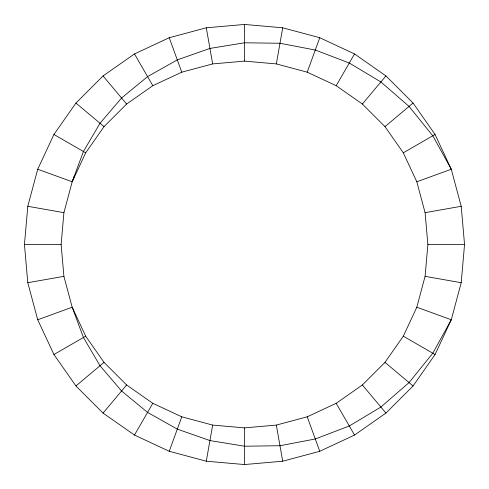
<?xml version="1.0" encoding="UTF-8"?>
<svg xmlns="http://www.w3.org/2000/svg" width="489" height="489" viewBox="0 0 489 489"><rect width="100%" height="100%" fill="white"/><g stroke="black" fill="none" stroke-linecap="round" stroke-linejoin="round"><path stroke-width="0.73" d="M24.45 244.5L27.794 206.291L37.72 169.237L53.931 134.475L75.929 103.057L103.057 75.929L134.475 53.931L169.237 37.72L206.291 27.794L244.5 24.45L282.709 27.794L319.763 37.72L354.525 53.931L385.943 75.929L413.071 103.057L435.069 134.475L451.28 169.237L461.206 206.291L464.55 244.5L461.206 282.709L451.28 319.763L435.069 354.525L413.071 385.943L385.943 413.071L354.525 435.069L319.763 451.28L282.709 461.206L244.5 464.55L206.291 461.206L169.237 451.28L134.475 435.069L103.057 413.071L75.929 385.943L53.931 354.525L37.72 319.763L27.794 282.709L24.45 244.5L61.125 244.5L63.912 276.34L72.183 307.22L83.423 337.496L100.013 365.741L121.578 390.992L147.574 412.38L177.299 429.122L209.928 440.571L244.5 446.212L279.983 445.73L315.283 438.969L349.287 425.992L380.894 407.05L409.055 382.575L432.802 353.217L451.28 319.763L416.817 307.22L403.309 336.188L384.971 362.373L362.373 384.971L336.188 403.309L307.22 416.817L276.34 425.088L244.5 427.875L212.66 425.088L181.78 416.817L152.812 403.309L126.627 384.971L104.029 362.373L85.691 336.188L72.183 307.22L37.72 319.763M61.125 244.5L63.912 212.66L72.183 181.78L83.423 151.504L100.013 123.259L121.578 98.008L147.574 76.62L177.299 59.878L209.928 48.429L244.5 42.787L279.983 43.27L315.283 50.031L349.287 63.008L380.894 81.95L409.055 106.425L432.802 135.783L451.28 169.237L416.817 181.78L403.309 152.812L384.971 126.627L362.373 104.029L336.188 85.691L307.22 72.183L276.34 63.912L244.5 61.125L212.66 63.912L181.78 72.183L152.812 85.691L126.627 104.029L104.029 126.627L85.691 152.812L72.183 181.78L37.72 169.237M416.817 307.22L425.088 276.34L427.875 244.5L425.088 212.66L416.817 181.78M206.291 461.206L212.66 425.088M276.34 63.912L282.709 27.794M169.237 451.28L181.78 416.817M307.22 72.183L319.763 37.72M72.183 181.78L72.971 179.671M73.491 178.259L74.273 176.15M134.475 435.069L152.812 403.309M336.188 85.691L354.525 53.931M103.057 413.071L126.627 384.971M362.373 104.029L385.943 75.929M75.929 385.943L104.029 362.373M384.971 126.627L413.071 103.057M53.931 354.525L85.691 336.188M403.309 152.812L435.069 134.475M27.794 282.709L63.912 276.34M425.088 212.66L461.206 206.291M427.875 244.5L464.55 244.5M27.794 206.291L63.912 212.66M425.088 276.34L461.206 282.709M53.931 134.475L85.691 152.812M403.309 336.188L435.069 354.525M75.929 103.057L104.029 126.627M384.971 362.373L413.071 385.943M103.057 75.929L126.627 104.029M362.373 384.971L385.943 413.071M134.475 53.931L152.812 85.691M336.188 403.309L354.525 435.069M169.237 37.72L181.78 72.183M307.22 416.817L319.763 451.28M206.291 27.794L212.66 63.912M276.34 425.088L282.709 461.206M244.5 24.45L244.5 61.125M244.5 427.875L244.5 464.55"/></g></svg>
